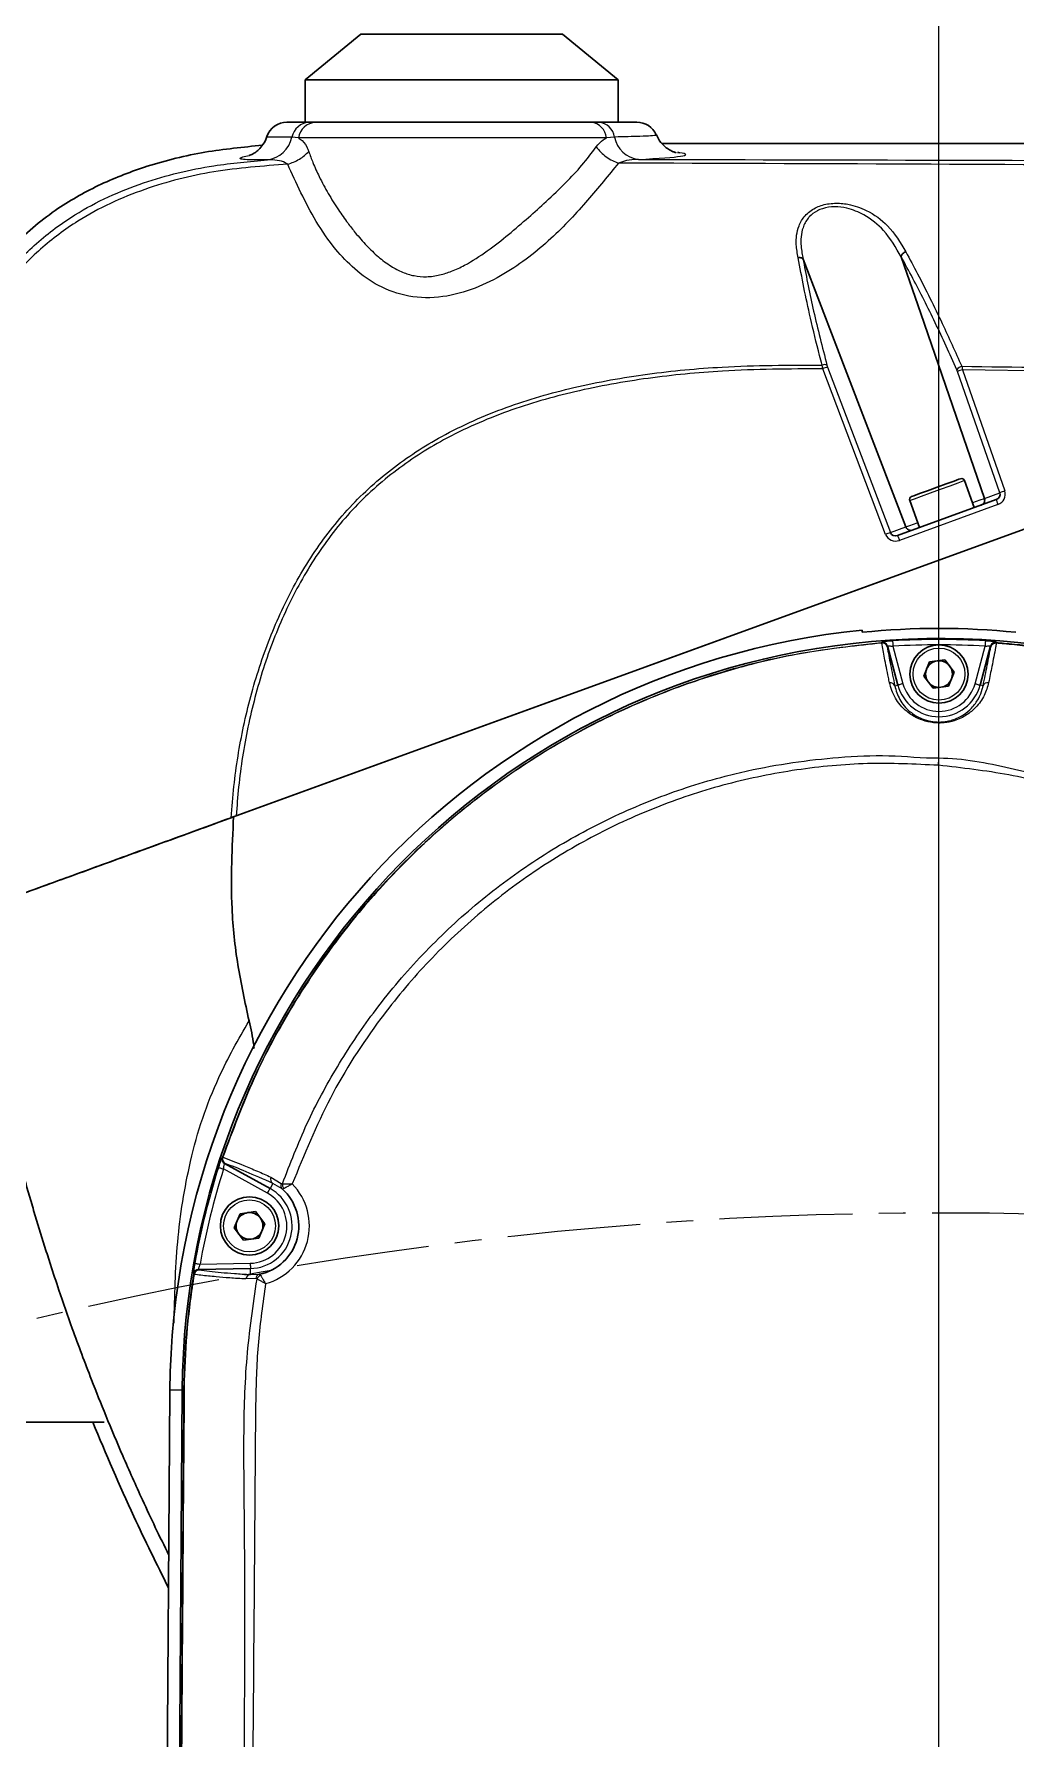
# Model space of a CAD drawing. Header units: millimetres. Extents: x 0 to 8400, y 0 to 5940.
# Drawn here: x 2281.2 to 2375.1, y 4551.6 to 4714.5 of the extents above; entities that cross this region are included whole.
import ezdxf

# ---------------------------------------------------------------- set-up
doc = ezdxf.new("R2010")
doc.units = ezdxf.units.MM
doc.linetypes.add('CENTERX2', pattern=[20.32, 12.7, -2.54, 2.54, -2.54])

msp = doc.modelspace()

# ---------------------------------------------------------------- linework, layer by layer
at = {"color": 7, "linetype": 'Continuous', "lineweight": 15}
msp.add_line((2367.714, 3824.804), (2367.714, 4854.66), dxfattribs=at)
at = {"color": 7, "linetype": 'Continuous', "lineweight": 30}
for p, q in [((2312.453, 4714.452), (2307.13, 4710.092)), ((2312.453, 4714.452), (2331.703, 4714.452)), ((2331.703, 4714.452), (2331.718, 4714.452)), ((2337.042, 4710.092), (2331.718, 4714.452)), ((2307.13, 4710.092), (2307.13, 4706.036)), ((2307.13, 4710.092), (2337.018, 4710.092)), ((2337.018, 4710.092), (2337.042, 4710.092)), ((2337.042, 4706.036), (2337.042, 4710.092)), ((2307.13, 4706.036), (2307.157, 4706.036)), ((2307.547, 4706.036), (2308.115, 4706.036)), ((2308.115, 4706.036), (2334.463, 4706.036)), ((2334.463, 4706.036), (2335.194, 4706.036)), ((2341.212, 4704.008), (2458.879, 4704.008)), ((2415.767, 4681.699), (2300.282, 4639.666)), ((2415.486, 4681.597), (2300.533, 4639.758)), ((2369.622, 4671.918), (2369.763, 4671.969)), ((2371.089, 4669.215), (2370.153, 4671.787)), ((2363.756, 4666.546), (2373.182, 4669.976)), ((2364.912, 4669.88), (2365.849, 4667.307)), ((2360.361, 4657.507), (2360.361, 4657.301)), ((2363.78, 4652.256), (2362.779, 4655.991)), ((2372.649, 4655.991), (2371.648, 4652.256)), ((2366.816, 4654.481), (2366.251, 4653.118)), ((2368.279, 4654.673), (2366.816, 4654.481)), ((2368.279, 4654.673), (2369.177, 4653.502)), ((2368.612, 4652.14), (2369.177, 4653.502)), ((2367.149, 4651.948), (2366.251, 4653.118)), ((2368.612, 4652.14), (2367.149, 4651.948)), ((2299.429, 4606.542), (2303.77, 4604.153)), ((2300.909, 4601.755), (2300.344, 4600.392)), ((2302.372, 4601.947), (2300.909, 4601.755)), ((2302.372, 4601.947), (2303.269, 4600.776)), ((2301.241, 4599.222), (2300.344, 4600.392)), ((2302.704, 4599.414), (2303.269, 4600.776)), ((2302.704, 4599.414), (2301.241, 4599.222)), ((2301.89, 4596.512), (2296.935, 4596.411)), ((2294.201, 4584.886), (2294.166, 4579.958)), ((2294.194, 4420.365), (2295.369, 4584.878)), ((2265.113, 4581.826), (2287.9, 4581.826)), ((2294.166, 4579.958), (2293.042, 4422.629))]:
    msp.add_line(p, q, dxfattribs=at)
at = {"color": 8, "linetype": 'Continuous', "lineweight": 15}
for p, q in [((2306.476, 4704.533), (2305.856, 4704.594)), ((2335.915, 4704.533), (2306.476, 4704.533)), ((2336.711, 4704.614), (2335.915, 4704.533)), ((2356.605, 4682.476), (2356.547, 4682.836)), ((2357.006, 4682.824), (2357.065, 4682.644)), ((2362.604, 4666.656), (2356.605, 4682.476)), ((2357.065, 4682.644), (2363.064, 4666.824)), ((2369.49, 4682.223), (2369.427, 4682.384)), ((2373.533, 4670.634), (2369.49, 4682.223)), ((2369.888, 4682.711), (2369.95, 4682.391)), ((2369.95, 4682.391), (2373.993, 4670.802)), ((2415.486, 4681.597), (2369.95, 4682.391)), ((2372.052, 4670.095), (2373.533, 4670.634)), ((2373.352, 4669.508), (2363.926, 4666.077)), ((2363.064, 4666.824), (2364.545, 4667.363)), ((2362.229, 4656.33), (2362.251, 4656.365)), ((2362.235, 4656.265), (2362.229, 4656.33)), ((2362.779, 4655.991), (2362.757, 4655.956)), ((2362.757, 4655.956), (2362.76, 4655.923)), ((2363.31, 4655.968), (2364.269, 4652.387)), ((2371.159, 4652.387), (2372.118, 4655.968)), ((2372.67, 4655.957), (2372.649, 4655.991)), ((2372.666, 4655.916), (2372.67, 4655.957)), ((2373.177, 4656.365), (2373.198, 4656.331)), ((2373.198, 4656.331), (2373.191, 4656.25)), ((2363.487, 4652.178), (2363.78, 4652.256)), ((2371.926, 4652.182), (2371.648, 4652.256)), ((2299.192, 4607.146), (2299.235, 4607.16)), ((2299.235, 4607.16), (2299.261, 4607.153)), ((2299.471, 4606.556), (2299.429, 4606.542)), ((2299.485, 4606.553), (2299.471, 4606.556)), ((2303.526, 4603.709), (2299.321, 4606.023)), ((2304.04, 4604.642), (2303.77, 4604.153)), ((2303.848, 4605.24), (2304.838, 4604.645)), ((2304.925, 4604.117), (2304.04, 4604.642)), ((2297.08, 4596.921), (2301.879, 4597.019)), ((2301.902, 4595.938), (2301.89, 4596.512)), ((2296.477, 4595.953), (2296.445, 4595.986)), ((2296.501, 4595.948), (2296.477, 4595.953)), ((2296.935, 4596.411), (2296.967, 4596.378)), ((2296.967, 4596.378), (2296.979, 4596.375)), ((2302.404, 4595.552), (2301.458, 4595.515)), ((2301.902, 4595.938), (2302.743, 4595.966)), ((2295.542, 4585.002), (2295.553, 4585.752)), ((2295.575, 4585.75), (2295.565, 4585.003)), ((2295.369, 4584.878), (2294.201, 4584.886)), ((2295.541, 4584.877), (2295.369, 4584.878)), ((2295.532, 4583.57), (2295.541, 4584.877)), ((2295.541, 4584.877), (2295.542, 4585.002)), ((2295.564, 4584.879), (2295.554, 4583.569)), ((2295.565, 4585.003), (2295.564, 4584.879))]:
    msp.add_line(p, q, dxfattribs=at)
at = {"color": 7, "linetype": 'Continuous', "lineweight": 30, "flags": 128}
for points in [[(2354.739, 4692.942), (2357.857, 4684.807), (2364.545, 4667.363)], [(2364.098, 4693.164), (2365.962, 4687.757), (2372.052, 4670.095)], [(2365.094, 4670.27), (2365.096, 4670.27), (2365.313, 4670.349), (2365.851, 4670.545), (2366.63, 4670.829), (2367.53, 4671.156), (2368.415, 4671.478), (2369.15, 4671.746), (2369.622, 4671.918)]]:
    msp.add_lwpolyline(points, dxfattribs=at)
at = {"color": 8, "linetype": 'Continuous', "lineweight": 15, "flags": 128}
for points in [[(2370.153, 4671.787), (2369.995, 4671.73), (2369.505, 4671.551), (2368.748, 4671.276), (2367.828, 4670.941), (2366.867, 4670.591), (2365.997, 4670.275), (2365.334, 4670.033), (2364.967, 4669.9), (2364.912, 4669.88)], [(2370.919, 4669.683), (2370.956, 4669.696), (2371.662, 4669.953), (2372.052, 4670.095)], [(2373.182, 4669.976), (2373.185, 4669.967), (2373.195, 4669.941), (2373.21, 4669.898), (2373.231, 4669.84), (2373.257, 4669.769), (2373.287, 4669.688), (2373.319, 4669.6), (2373.352, 4669.508)], [(2363.756, 4666.546), (2363.759, 4666.537), (2363.769, 4666.51), (2363.785, 4666.467), (2363.806, 4666.409), (2363.832, 4666.338), (2363.861, 4666.257), (2363.893, 4666.169), (2363.926, 4666.077)], [(2364.545, 4667.363), (2364.935, 4667.505), (2365.641, 4667.762), (2365.678, 4667.775)], [(2363.279, 4656.473), (2363.28, 4656.46), (2363.281, 4656.429), (2363.284, 4656.381), (2363.288, 4656.318), (2363.293, 4656.243), (2363.298, 4656.157), (2363.304, 4656.064), (2363.31, 4655.968)], [(2372.149, 4656.473), (2372.148, 4656.46), (2372.146, 4656.429), (2372.143, 4656.381), (2372.14, 4656.318), (2372.135, 4656.243), (2372.13, 4656.157), (2372.124, 4656.064), (2372.118, 4655.968)], [(2364.269, 4652.387), (2364.176, 4652.362), (2364.086, 4652.338), (2364.002, 4652.316), (2363.929, 4652.296), (2363.868, 4652.28), (2363.822, 4652.267), (2363.792, 4652.259), (2363.78, 4652.256)], [(2371.159, 4652.387), (2371.252, 4652.362), (2371.342, 4652.338), (2371.425, 4652.316), (2371.499, 4652.296), (2371.56, 4652.28), (2371.606, 4652.267), (2371.636, 4652.259), (2371.648, 4652.256)], [(2298.838, 4606.176), (2298.85, 4606.172), (2298.88, 4606.163), (2298.925, 4606.149), (2298.986, 4606.129), (2299.058, 4606.107), (2299.14, 4606.081), (2299.229, 4606.053), (2299.321, 4606.023)], [(2303.526, 4603.709), (2303.573, 4603.793), (2303.618, 4603.875), (2303.659, 4603.951), (2303.696, 4604.017), (2303.726, 4604.073), (2303.75, 4604.114), (2303.764, 4604.141), (2303.77, 4604.153)], [(2296.581, 4597.009), (2296.594, 4597.007), (2296.625, 4597.002), (2296.672, 4596.993), (2296.734, 4596.982), (2296.809, 4596.969), (2296.894, 4596.954), (2296.985, 4596.938), (2297.08, 4596.921)], [(2301.879, 4597.019), (2301.881, 4596.922), (2301.883, 4596.829), (2301.885, 4596.743), (2301.887, 4596.667), (2301.888, 4596.604), (2301.889, 4596.556), (2301.89, 4596.525), (2301.89, 4596.512)]]:
    msp.add_lwpolyline(points, dxfattribs=at)
at = {"color": 7, "linetype": 'Continuous', "lineweight": 30}
for centre in [(2367.714, 4653.31), (2301.807, 4600.584)]:
    msp.add_circle(centre, 2.788, dxfattribs=at)
at = {"color": 8, "linetype": 'Continuous', "lineweight": 15}
for centre in [(2367.714, 4653.31), (2301.807, 4600.584)]:
    msp.add_circle(centre, 2.484, dxfattribs=at)
at = {"color": 7, "linetype": 'Continuous', "lineweight": 15}
msp.add_arc((2367.65, 4229.008), 713.179, 314.966774, 189.876122, dxfattribs=at)
at = {"color": 7, "linetype": 'Continuous', "lineweight": 30}
for centre, radius, start, end in [((2305.382, 4704.008), 2.028, 89.99717, 161.26573), ((2338.833, 4704.008), 2.028, 24.0744, 90.00378), ((2369.867, 4671.683), 0.304, 20, 110), ((2365.198, 4669.984), 0.304, 110, 200), ((2367.714, 4584.361), 73.515, 95.74037, 179.59074), ((2367.714, 4584.361), 72.346, 7.85056, 179.59074), ((2367.714, 4584.361), 73.309, 84.24346, 95.75654), ((2367.714, 4653.31), 1.278, 157.47733, 217.47733), ((2367.714, 4653.31), 1.278, 97.47733, 157.47733), ((2367.714, 4653.31), 1.278, 37.47733, 97.47733), ((2367.714, 4653.31), 1.278, 337.47733, 37.47733), ((2367.714, 4653.31), 1.278, 217.47733, 277.47733), ((2367.714, 4653.31), 1.278, 277.47733, 337.47733), ((2301.807, 4600.584), 4.712, 281.46453, 48.56137), ((2301.807, 4600.584), 1.278, 97.47733, 157.47733), ((2301.807, 4600.584), 1.278, 37.47733, 97.47733), ((2301.807, 4600.584), 1.278, 337.47733, 37.47733), ((2301.807, 4600.584), 1.278, 157.47733, 217.47733), ((2301.807, 4600.584), 1.278, 217.47733, 277.47733), ((2301.807, 4600.584), 1.278, 277.47733, 337.47733)]:
    msp.add_arc(centre, radius, start, end, dxfattribs=at)
at = {"color": 8, "linetype": 'Continuous', "lineweight": 15}
for centre, radius, start, end in [((2307.635, 4704.221), 1.817, 92.76861, 168.15027), ((2308.235, 4704.26), 1.78, 93.86843, 171.16997), ((2334.259, 4704.386), 1.662, 5.07066, 82.96026), ((2335.041, 4704.353), 1.69, 8.89251, 84.82131), ((2303.162, 4705.172), 2.755, 277.5626, 347.90394), ((2339.285, 4705.083), 2.617, 190.317, 263.44469), ((2356.76, 4682.214), 0.658, 68.02373, 108.86927), ((2360.92, 4671.336), 11.947, 108.82656, 111.17493), ((2370.134, 4681.875), 0.871, 106.38427, 144.28183), ((2373.902, 4670.816), 12.23, 108.85375, 111.14771), ((2377.945, 4659.228), 12.23, 108.85374, 111.14771), ((2366.919, 4655.516), 11.947, 108.82651, 111.17494), ((2362.267, 4655.824), 0.507, 15.07714, 94.29304), ((2362.291, 4655.776), 0.492, 17.3948, 96.53024), ((2362.289, 4655.859), 0.507, 15.0768, 94.27573), ((2367.714, 4584.361), 72.248, 86.48054, 93.51946), ((2367.714, 4584.361), 71.742, 86.48054, 93.51946), ((2373.139, 4655.859), 0.507, 85.72427, 164.9232), ((2373.13, 4655.766), 0.487, 82.75658, 162.08017), ((2373.16, 4655.825), 0.507, 85.70185, 164.9284), ((2363.043, 4652.02), 0.471, 19.61054, 97.78276), ((2367.714, 4653.31), 4.073, 195, 345), ((2367.714, 4653.31), 3.566, 195, 345), ((2372.37, 4652.019), 0.474, 79.49273, 159.8976), ((2299.674, 4606.987), 0.507, 161.67455, 241.09275), ((2299.717, 4607.001), 0.507, 161.65481, 241.09087), ((2299.736, 4606.988), 0.502, 160.84877, 240.00868), ((2367.714, 4584.361), 72.248, 162.42534, 169.91736), ((2367.714, 4584.361), 71.742, 162.42534, 169.91736), ((2301.807, 4600.584), 5.725, 285.60364, 44.43441), ((2304.298, 4605.055), 0.487, 157.60804, 237.98797), ((2305.252, 4604.442), 0.461, 153.8748, 224.8582), ((2305.541, 4604.512), 0.592, 169.53806, 218.50018), ((2301.807, 4600.584), 3.566, 271.17135, 61.17135), ((2301.807, 4600.584), 4.073, 271.17135, 61.17135), ((2296.946, 4595.904), 0.507, 91.25076, 170.66263), ((2296.978, 4595.871), 0.508, 91.2591, 170.68305), ((2296.998, 4595.873), 0.503, 92.23688, 171.39386), ((2301.938, 4595.455), 0.484, 94.36649, 172.95997), ((2302.864, 4595.522), 0.461, 105.21844, 176.25507), ((2303.082, 4595.314), 0.593, 111.64114, 160.4432), ((2295.585, 4586.078), 0.328, 264.35369, 268.3273), ((2295.56, 4583.909), 0.34, 265.16762, 268.92922), ((2295.567, 4584.739), 0.14, 91.46124, 100.77654), ((2295.567, 4584.809), 0.194, 90.6377, 97.32638)]:
    msp.add_arc(centre, radius, start, end, dxfattribs=at)
at = {"color": 7, "linetype": 'CENTERX2', "lineweight": 0}
msp.add_arc((2367.714, 4228.587), 373.23, 13.29144, 248.81856, dxfattribs=at)
at = {"color": 8, "linetype": 'Continuous', "lineweight": 15}
for centre, major_axis, ratio, start_param, end_param in [((2322.086, 4702.943), (21.414, 0), 0.0349223, 5.6219476, 6.5178461), ((2373.001, 4670.459), (1.008, 0.294), 0.9656329, 4.7794458, 6.3327888), ((2363.584, 4667.032), (0.961, 0.422), 0.9656329, 3.0919892, 4.6453322)]:
    msp.add_ellipse(centre, major_axis=major_axis, ratio=ratio, start_param=start_param, end_param=end_param, dxfattribs=at)
at = {"color": 7, "linetype": 'Continuous', "lineweight": 30}
for centre, major_axis, ratio, start_param, end_param in [((2322.086, 4702.943), (21.414, 0), 0.0349223, 0.2346608, 0.2710681), ((2373.004, 4670.451), (0.534, 0.169), 0.9049244, 4.7591952, 6.3125383), ((2363.587, 4667.024), (0.518, 0.214), 0.9049244, 3.1122397, 4.6655827)]:
    msp.add_ellipse(centre, major_axis=major_axis, ratio=ratio, start_param=start_param, end_param=end_param, dxfattribs=at)
for points, knots in [([(2305.425, 4706.036), (2305.413, 4706.036), (2305.346, 4706.036), (2305.677, 4706.036), (2306.377, 4706.036), (2307.157, 4706.036), (2307.547, 4706.036)], [0, 0, 0, 0, 0.0775991, 0.4040628, 0.7020348, 1, 1, 1, 1]), ([(2335.194, 4706.036), (2335.986, 4706.036), (2337.319, 4706.036), (2338.353, 4706.036), (2338.821, 4706.036), (2338.784, 4706.036), (2338.772, 4706.036)], [0, 0, 0, 0, 0.3713168, 0.6240618, 0.8768098, 1, 1, 1, 1]), ([(2303.45, 4704.66), (2303.443, 4704.627), (2303.39, 4704.343), (2303.111, 4703.902), (2302.704, 4703.411), (2302.302, 4703.103), (2301.999, 4702.934), (2301.821, 4702.859), (2301.757, 4702.84), (2301.778, 4702.846), (2301.78, 4702.846)], [0, 0, 0, 0, 0.0232284, 0.1971451, 0.351995, 0.492413, 0.6281791, 0.7829744, 0.9813292, 1, 1, 1, 1]), ([(2342.564, 4703.133), (2342.567, 4703.132), (2342.572, 4703.131), (2342.42, 4703.171), (2342.096, 4703.296), (2341.612, 4703.587), (2341.075, 4704.083), (2340.825, 4704.563), (2340.694, 4704.814)], [0, 0, 0, 0, 0.1457106, 0.3239019, 0.480987, 0.634553, 0.8083173, 1, 1, 1, 1]), ([(2273.456, 4629.902), (2272.771, 4633.996), (2271.453, 4641.875), (2270.031, 4653.616), (2269.491, 4663.02), (2269.69, 4670.325), (2270.272, 4675.496), (2271.392, 4680.628), (2273.194, 4685.614), (2275.78, 4690.326), (2279.228, 4694.476), (2283.236, 4697.781), (2287.575, 4700.205), (2292.299, 4702.022), (2297.48, 4703.287), (2301.199, 4703.651), (2303.033, 4703.831)], [0, 0, 0, 0, 0.1336508, 0.257268, 0.3807852, 0.4365845, 0.4924474, 0.5481157, 0.605405, 0.6626156, 0.7203517, 0.7780878, 0.8288997, 0.8797612, 0.9407146, 1, 1, 1, 1]), ([(2354.25, 4693.086), (2354.257, 4693.087), (2354.285, 4693.092), (2354.369, 4693.099), (2354.498, 4693.092), (2354.639, 4693.049), (2354.695, 4692.998), (2354.724, 4692.972)], [0, 0, 0, 0, 0.0366867, 0.1434663, 0.4290003, 0.7144957, 1, 1, 1, 1]), ([(2354.739, 4692.942), (2354.737, 4692.946), (2354.733, 4692.955), (2354.728, 4692.966), (2354.725, 4692.971), (2354.724, 4692.972)], [0, 0, 0, 0, 0.3796464, 0.7638266, 1, 1, 1, 1]), ([(2364.54, 4693.647), (2364.533, 4693.645), (2364.507, 4693.635), (2364.43, 4693.602), (2364.312, 4693.532), (2364.191, 4693.425), (2364.108, 4693.307), (2364.095, 4693.235), (2364.089, 4693.199)], [0, 0, 0, 0, 0.0305348, 0.1096814, 0.3323289, 0.5548701, 0.7774573, 1, 1, 1, 1]), ([(2364.089, 4693.199), (2364.089, 4693.198), (2364.089, 4693.194), (2364.092, 4693.182), (2364.095, 4693.172), (2364.097, 4693.165), (2364.098, 4693.164)], [0, 0, 0, 0, 0.1881793, 0.4366464, 0.9093488, 1, 1, 1, 1]), ([(2372.052, 4670.095), (2372.065, 4670.04), (2372.092, 4669.928), (2372.061, 4669.757), (2371.98, 4669.607), (2371.874, 4669.512), (2371.794, 4669.471), (2371.762, 4669.46), (2371.757, 4669.458)], [0, 0, 0, 0, 0.2169197, 0.4337626, 0.6507524, 0.8678308, 0.9797094, 1, 1, 1, 1]), ([(2364.545, 4667.363), (2364.57, 4667.312), (2364.621, 4667.209), (2364.755, 4667.098), (2364.914, 4667.035), (2365.056, 4667.031), (2365.143, 4667.051), (2365.175, 4667.062), (2365.18, 4667.064)], [0, 0, 0, 0, 0.21689355, 0.4337429, 0.65070303, 0.86781128, 0.97968754, 1, 1, 1, 1]), ([(2300.283, 4639.667), (2297.952, 4638.818), (2293.272, 4637.115), (2286.546, 4634.667), (2281.267, 4632.745), (2277.361, 4631.324), (2275.657, 4630.704), (2274.805, 4630.394)], [0, 0, 0, 0, 0.2418207, 0.4853574, 0.7394692, 0.8697711, 1, 1, 1, 1]), ([(2300.061, 4639.586), (2297.354, 4638.601), (2293.259, 4637.11), (2288.094, 4635.23), (2283.826, 4633.677), (2279.281, 4632.022), (2276.506, 4631.013), (2275.107, 4630.503)], [0, 0, 0, 0, 0.2868257, 0.4339805, 0.5817057, 0.7890784, 1, 1, 1, 1]), ([(2300.282, 4639.666), (2300.139, 4636.749), (2299.909, 4632.022), (2300.601, 4625.495), (2301.377, 4621.951), (2301.766, 4620.176)], [0, 0, 0, 0, 0.4456866, 0.7222737, 1, 1, 1, 1]), ([(2300.533, 4639.758), (2300.406, 4639.711), (2300.242, 4639.652), (2300.094, 4639.598), (2300.061, 4639.586)], [0, 0, 0, 0, 0.7775324, 1, 1, 1, 1]), ([(2274.805, 4630.393), (2274.887, 4629.834), (2275.051, 4628.717), (2275.32, 4627.044), (2275.548, 4625.691), (2275.758, 4624.507), (2275.985, 4623.276), (2276.455, 4620.83), (2277.104, 4617.732), (2277.889, 4614.314), (2278.604, 4611.387), (2279.236, 4608.943), (2279.796, 4606.87), (2280.263, 4605.196), (2280.741, 4603.527), (2281.232, 4601.862), (2281.736, 4600.202), (2282.251, 4598.546), (2282.862, 4596.631), (2283.719, 4594.038), (2285.002, 4590.362), (2286.502, 4586.362), (2288.122, 4582.312), (2289.739, 4578.477), (2291.329, 4574.924), (2292.799, 4571.765), (2293.656, 4570.021), (2294.088, 4569.142)], [0, 0, 0, 0, 0.0262838, 0.0525466, 0.0788009, 0.0901398, 0.1085031, 0.137026, 0.2060512, 0.2557538, 0.3001995, 0.346227, 0.3731906, 0.4001402, 0.4270772, 0.4539993, 0.4809051, 0.507796, 0.5346708, 0.5744603, 0.6348453, 0.7158524, 0.7732543, 0.8378254, 0.9095651, 0.9544006, 1, 1, 1, 1]), ([(2301.766, 4620.176), (2301.942, 4619.414), (2302.144, 4618.542), (2302.232, 4617.653), (2302.243, 4617.541)], [0, 0, 0, 0, 0.8738123, 1, 1, 1, 1]), ([(2295.553, 4585.752), (2295.616, 4587.456), (2295.743, 4590.873), (2296.232, 4594.257), (2296.477, 4595.953)], [0, 0, 0, 0, 0.4987382, 1, 1, 1, 1]), ([(2296.501, 4595.948), (2296.257, 4594.261), (2295.768, 4590.878), (2295.64, 4587.462), (2295.575, 4585.75)], [0, 0, 0, 0, 0.4987401, 1, 1, 1, 1]), ([(2295.108, 4524.077), (2295.175, 4533.524), (2295.317, 4553.355), (2295.458, 4573.186), (2295.532, 4583.57)], [0, 0, 0, 0, 0.4763462, 1, 1, 1, 1]), ([(2295.554, 4583.569), (2295.553, 4583.438), (2295.475, 4573.054), (2295.334, 4553.223), (2295.191, 4533.524), (2295.123, 4524.078)], [0, 0, 0, 0, 0.0066125, 0.52365045, 1, 1, 1, 1]), ([(2294.066, 4566.011), (2292.938, 4568.275), (2290.351, 4573.467), (2288.095, 4578.812), (2286.823, 4581.826)], [0, 0, 0, 0, 0.4360437, 1, 1, 1, 1])]:
    msp.add_open_spline(points, degree=3, knots=knots, dxfattribs=at)
at = {"color": 8, "linetype": 'Continuous', "lineweight": 15}
for points, knots in [([(2305.856, 4704.594), (2305.421, 4704.593), (2304.55, 4704.591), (2303.771, 4704.599), (2303.407, 4704.617), (2303.49, 4704.643), (2303.506, 4704.648)], [0, 0, 0, 0, 0.2982842, 0.5965549, 0.9226978, 1, 1, 1, 1]), ([(2306.476, 4704.533), (2306.537, 4704.497), (2306.834, 4704.32), (2307.203, 4703.902), (2307.405, 4703.39), (2307.465, 4703.24)], [0, 0, 0, 0, 0.152844, 0.7508403, 1, 1, 1, 1]), ([(2334.938, 4703.666), (2335.156, 4703.927), (2335.455, 4704.287), (2335.816, 4704.48), (2335.915, 4704.533)], [0, 0, 0, 0, 0.72641923, 1, 1, 1, 1]), ([(2340.63, 4704.803), (2340.648, 4704.794), (2340.7, 4704.769), (2340.203, 4704.727), (2339.071, 4704.671), (2337.588, 4704.635), (2336.711, 4704.614)], [0, 0, 0, 0, 0.1245101, 0.3730523, 0.6288742, 1, 1, 1, 1]), ([(2271.393, 4673.207), (2271.654, 4674.919), (2272.176, 4678.341), (2273.643, 4683.116), (2275.656, 4687.44), (2278.193, 4691.247), (2281.366, 4694.557), (2284.801, 4697.105), (2288.287, 4698.962), (2292.681, 4700.694), (2297.799, 4701.927), (2301.808, 4702.287), (2303.525, 4702.441)], [0, 0, 0, 0, 0.1081412, 0.2161633, 0.3108861, 0.4055184, 0.500925, 0.5963603, 0.6720278, 0.7477349, 0.8919318, 1, 1, 1, 1]), ([(2303.525, 4702.441), (2303.015, 4702.439), (2301.995, 4702.437), (2301.132, 4702.464), (2300.826, 4702.555), (2301.011, 4702.692), (2301.545, 4702.815), (2301.772, 4702.868)], [0, 0, 0, 0, 0.2104111, 0.4208277, 0.632598, 0.8443713, 1, 1, 1, 1]), ([(2305.457, 4702.021), (2305.379, 4702.07), (2305.077, 4702.26), (2304.412, 4702.428), (2303.837, 4702.436), (2303.525, 4702.441)], [0, 0, 0, 0, 0.1376133, 0.5319662, 1, 1, 1, 1]), ([(2305.457, 4702.021), (2305.649, 4702.084), (2306.035, 4702.212), (2306.578, 4702.5), (2307.073, 4702.842), (2307.335, 4703.108), (2307.465, 4703.24)], [0, 0, 0, 0, 0.2474564, 0.5000033, 0.7525536, 1, 1, 1, 1]), ([(2307.465, 4703.24), (2307.594, 4702.882), (2307.889, 4702.067), (2308.503, 4700.728), (2309.312, 4699.223), (2310.234, 4697.75), (2311.111, 4696.503), (2311.998, 4695.357), (2312.953, 4694.261), (2314.082, 4693.173), (2315.228, 4692.303), (2316.381, 4691.69), (2317.531, 4691.329), (2318.533, 4691.249), (2319.357, 4691.315), (2320.165, 4691.462), (2321.184, 4691.79), (2322.747, 4692.524), (2324.576, 4693.727), (2326.591, 4695.303), (2328.447, 4696.907), (2330.274, 4698.561), (2332, 4700.213), (2333.636, 4701.916), (2334.502, 4703.08), (2334.938, 4703.666)], [0, 0, 0, 0, 0.0338063, 0.0770436, 0.1299604, 0.1821808, 0.2244158, 0.2564277, 0.3003175, 0.3408582, 0.3794509, 0.4106268, 0.4384332, 0.4669769, 0.4815413, 0.4964891, 0.5243953, 0.5559476, 0.6173961, 0.6796569, 0.7423415, 0.8009114, 0.8699597, 0.9345314, 1, 1, 1, 1]), ([(2334.938, 4703.666), (2335.079, 4703.496), (2335.364, 4703.153), (2335.899, 4702.713), (2336.48, 4702.352), (2336.881, 4702.203), (2337.079, 4702.13)], [0, 0, 0, 0, 0.2468122, 0.4999945, 0.7531794, 1, 1, 1, 1]), ([(2338.986, 4702.484), (2338.944, 4702.483), (2338.559, 4702.474), (2337.905, 4702.414), (2337.329, 4702.216), (2337.079, 4702.13)], [0, 0, 0, 0, 0.0645593, 0.5949479, 1, 1, 1, 1]), ([(2338.986, 4702.484), (2357.127, 4702.438), (2394.345, 4702.344), (2431.571, 4702.253), (2450.652, 4702.207)], [0, 0, 0, 0, 0.487428, 1, 1, 1, 1]), ([(2305.457, 4702.021), (2303.091, 4701.845), (2298.462, 4701.5), (2292.785, 4700.069), (2288.486, 4698.334), (2285.097, 4696.499), (2281.761, 4694.007), (2278.676, 4690.785), (2276.193, 4687.084), (2274.14, 4682.738), (2272.609, 4677.785), (2272.075, 4674.138), (2271.807, 4672.314)], [0, 0, 0, 0, 0.14294, 0.2796606, 0.3509129, 0.4221286, 0.5114336, 0.6007111, 0.6895617, 0.7784942, 0.8891724, 1, 1, 1, 1]), ([(2337.079, 4702.13), (2336.125, 4700.963), (2334.216, 4698.627), (2331.33, 4695.475), (2328.55, 4693.115), (2326.147, 4691.475), (2323.397, 4690.091), (2320.273, 4689.209), (2316.993, 4689.242), (2314.095, 4690.298), (2311.821, 4691.951), (2309.822, 4694.041), (2308.123, 4696.527), (2306.694, 4699.313), (2305.87, 4701.118), (2305.457, 4702.021)], [0, 0, 0, 0, 0.1210711, 0.242296, 0.3034778, 0.3659719, 0.4304332, 0.4969199, 0.5654924, 0.6327523, 0.6966451, 0.7589196, 0.8396473, 0.9197701, 1, 1, 1, 1]), ([(2450.812, 4701.463), (2431.654, 4701.615), (2393.742, 4701.916), (2355.832, 4702.059), (2337.079, 4702.13)], [0, 0, 0, 0, 0.5053523, 1, 1, 1, 1]), ([(2354.25, 4693.086), (2354.174, 4693.502), (2353.986, 4694.536), (2354.156, 4695.929), (2354.852, 4697.134), (2355.663, 4697.765), (2356.641, 4698.168), (2357.721, 4698.347), (2359.242, 4698.214), (2361.075, 4697.561), (2363.093, 4696.082), (2364.02, 4694.521), (2364.54, 4693.647)], [0, 0, 0, 0, 0.0856453, 0.2132239, 0.288705, 0.3645612, 0.3972316, 0.4686351, 0.5395647, 0.6452751, 0.8013728, 1, 1, 1, 1]), ([(2364.098, 4693.164), (2363.597, 4694.043), (2362.711, 4695.6), (2360.827, 4697.119), (2359.134, 4697.82), (2357.74, 4698.002), (2356.752, 4697.861), (2355.92, 4697.517), (2355.483, 4697.178), (2355.011, 4696.632), (2354.547, 4695.733), (2354.447, 4694.372), (2354.654, 4693.358), (2354.739, 4692.942)], [0, 0, 0, 0, 0.2043946, 0.3620646, 0.4672341, 0.5365931, 0.6053468, 0.6366431, 0.6995677, 0.7098411, 0.7837553, 0.9113562, 1, 1, 1, 1]), ([(2356.547, 4682.836), (2356.466, 4683.14), (2356.061, 4684.66), (2355.18, 4688.197), (2354.609, 4691.197), (2354.25, 4693.086)], [0, 0, 0, 0, 0.084647, 0.4235436, 1, 1, 1, 1]), ([(2354.724, 4692.972), (2354.738, 4692.892), (2355.018, 4691.285), (2355.674, 4687.992), (2356.559, 4684.557), (2357.006, 4682.824)], [0, 0, 0, 0, 0.025538, 0.5084786, 1, 1, 1, 1]), ([(2369.427, 4682.384), (2368.741, 4683.893), (2367.362, 4686.931), (2365.563, 4690.497), (2364.465, 4692.51), (2364.089, 4693.199)], [0, 0, 0, 0, 0.3939361, 0.7925653, 1, 1, 1, 1]), ([(2364.54, 4693.647), (2364.915, 4692.952), (2366.086, 4690.784), (2367.887, 4687.162), (2369.27, 4684.086), (2369.888, 4682.711)], [0, 0, 0, 0, 0.2068646, 0.6453705, 1, 1, 1, 1]), ([(2300.061, 4639.586), (2300.137, 4640.585), (2300.361, 4643.521), (2301.155, 4648.36), (2302.658, 4654.006), (2304.776, 4659.423), (2307.545, 4664.497), (2311.027, 4669.089), (2315.279, 4672.988), (2320.394, 4676.319), (2326.293, 4678.913), (2332.922, 4680.837), (2339.849, 4682.059), (2347.782, 4682.806), (2353.358, 4682.825), (2356.547, 4682.836)], [0, 0, 0, 0, 0.0371675, 0.1092973, 0.1815976, 0.2536387, 0.3246062, 0.3954851, 0.4665063, 0.5375795, 0.6210565, 0.7046594, 0.7931678, 0.8817351, 1, 1, 1, 1]), ([(2356.605, 4682.476), (2353.405, 4682.455), (2347.829, 4682.419), (2339.909, 4681.655), (2333.022, 4680.434), (2326.435, 4678.536), (2320.577, 4675.989), (2315.499, 4672.707), (2311.283, 4668.855), (2307.84, 4664.303), (2305.111, 4659.265), (2303.034, 4653.884), (2301.569, 4648.274), (2300.815, 4643.533), (2300.602, 4640.684), (2300.533, 4639.758)], [0, 0, 0, 0, 0.1197593, 0.2086978, 0.2975801, 0.3812769, 0.4648442, 0.5358059, 0.6067118, 0.6775456, 0.7484721, 0.8206069, 0.8930048, 0.9652345, 1, 1, 1, 1]), ([(2369.888, 4682.711), (2374.991, 4682.643), (2390.38, 4682.439), (2405.767, 4682.058), (2416.051, 4681.803)], [0, 0, 0, 0, 0.33155356, 1, 1, 1, 1]), ([(2299.235, 4607.16), (2300.173, 4609.695), (2302.053, 4614.772), (2305.927, 4621.924), (2310.509, 4628.63), (2315.846, 4634.758), (2321.824, 4640.259), (2328.563, 4645.195), (2336.036, 4649.412), (2344.304, 4652.822), (2353.069, 4655.286), (2359.176, 4655.982), (2362.229, 4656.33)], [0, 0, 0, 0, 0.09570324, 0.19171102, 0.28741346, 0.38310382, 0.47909868, 0.57478765, 0.67860197, 0.78241621, 0.89120798, 1, 1, 1, 1]), ([(2362.235, 4656.265), (2359.929, 4656.026), (2355.313, 4655.548), (2348.519, 4653.991), (2341.705, 4651.776), (2334.972, 4648.783), (2328.073, 4644.819), (2321.354, 4639.859), (2315.443, 4634.287), (2310.306, 4628.274), (2305.953, 4621.909), (2302.08, 4614.76), (2300.2, 4609.686), (2299.261, 4607.153)], [0, 0, 0, 0, 0.082132, 0.1644571, 0.2465892, 0.335907, 0.4252247, 0.528271, 0.6313188, 0.7125925, 0.808293, 0.9042989, 1, 1, 1, 1]), ([(2362.98, 4652.486), (2362.946, 4652.651), (2362.776, 4653.474), (2362.502, 4654.823), (2362.32, 4655.805), (2362.235, 4656.265)], [0, 0, 0, 0, 0.1174484, 0.5873824, 1, 1, 1, 1]), ([(2363.279, 4656.473), (2363.206, 4656.468), (2363.019, 4656.456), (2362.735, 4656.433), (2362.474, 4656.406), (2362.293, 4656.381), (2362.265, 4656.37), (2362.251, 4656.365)], [0, 0, 0, 0, 0.1389352, 0.3575987, 0.5726921, 0.786504, 1, 1, 1, 1]), ([(2362.76, 4655.923), (2362.862, 4655.367), (2363.066, 4654.251), (2363.347, 4652.871), (2363.487, 4652.178)], [0, 0, 0, 0, 0.4982128, 1, 1, 1, 1]), ([(2362.779, 4655.991), (2362.786, 4655.994), (2362.799, 4656.001), (2362.893, 4656.003), (2363.028, 4655.996), (2363.175, 4655.983), (2363.272, 4655.972), (2363.31, 4655.968)], [0, 0, 0, 0, 0.2095244, 0.4202711, 0.6351072, 0.857212, 1, 1, 1, 1]), ([(2371.926, 4652.182), (2372.064, 4652.855), (2372.34, 4654.203), (2372.557, 4655.345), (2372.666, 4655.916)], [0, 0, 0, 0, 0.4992294, 1, 1, 1, 1]), ([(2372.118, 4655.968), (2372.179, 4655.975), (2372.3, 4655.989), (2372.463, 4656), (2372.583, 4656.003), (2372.64, 4655.999), (2372.647, 4655.993), (2372.649, 4655.991)], [0, 0, 0, 0, 0.2302956, 0.4566885, 0.6757192, 0.8880867, 1, 1, 1, 1]), ([(2373.177, 4656.365), (2373.172, 4656.368), (2373.158, 4656.375), (2373.046, 4656.394), (2372.814, 4656.421), (2372.502, 4656.45), (2372.267, 4656.465), (2372.149, 4656.473)], [0, 0, 0, 0, 0.113969, 0.3301574, 0.5509188, 0.7753583, 1, 1, 1, 1]), ([(2373.191, 4656.25), (2373.167, 4656.115), (2373.045, 4655.439), (2372.801, 4654.187), (2372.561, 4653.002), (2372.457, 4652.485)], [0, 0, 0, 0, 0.1233974, 0.6172739, 1, 1, 1, 1]), ([(2436.049, 4607.1), (2435.437, 4608.811), (2434.211, 4612.231), (2431.52, 4617.967), (2427.875, 4624.209), (2423.022, 4630.708), (2417.485, 4636.635), (2411.303, 4641.888), (2404.579, 4646.425), (2397.392, 4650.191), (2389.819, 4653.109), (2381.97, 4655.166), (2376.368, 4655.993), (2373.436, 4656.23), (2373.191, 4656.25)], [0, 0, 0, 0, 0.0644704, 0.1289415, 0.2246315, 0.3206241, 0.4163145, 0.5120187, 0.608027, 0.7037317, 0.7994824, 0.8955381, 0.9912878, 1, 1, 1, 1]), ([(2373.198, 4656.331), (2373.442, 4656.311), (2376.379, 4656.078), (2381.989, 4655.26), (2389.853, 4653.214), (2397.444, 4650.305), (2404.65, 4646.544), (2411.394, 4642.008), (2417.595, 4636.75), (2423.15, 4630.815), (2428.016, 4624.302), (2431.669, 4618.046), (2434.364, 4612.298), (2435.589, 4608.871), (2436.202, 4607.157)], [0, 0, 0, 0, 0.0086864, 0.1043944, 0.2004074, 0.2961156, 0.3918342, 0.4878582, 0.5835765, 0.6793088, 0.7753467, 0.8710787, 0.9355394, 1, 1, 1, 1]), ([(2367.714, 4648.63), (2367.714, 4648.63), (2367.355, 4648.63), (2366.625, 4648.718), (2365.539, 4649.1), (2364.366, 4649.87), (2363.4, 4651.066), (2363.124, 4651.998), (2362.98, 4652.486)], [0, 0, 0, 0, 0.0000065, 0.1151699, 0.2298195, 0.3968718, 0.683459, 1, 1, 1, 1]), ([(2363.487, 4652.178), (2363.612, 4651.742), (2363.847, 4650.916), (2364.694, 4649.846), (2365.738, 4649.15), (2366.657, 4648.825), (2367.305, 4648.731), (2367.628, 4648.726), (2367.695, 4648.725)], [0, 0, 0, 0, 0.3246487, 0.6145623, 0.7795702, 0.8901437, 0.9771293, 1, 1, 1, 1]), ([(2367.695, 4648.725), (2367.973, 4648.74), (2368.433, 4648.766), (2369.274, 4648.988), (2370.113, 4649.406), (2370.93, 4650.114), (2371.525, 4650.947), (2371.811, 4651.668), (2371.902, 4652.078), (2371.926, 4652.182)], [0, 0, 0, 0, 0.0929427, 0.1532757, 0.3193019, 0.4874036, 0.7061959, 0.9255177, 1, 1, 1, 1]), ([(2372.457, 4652.485), (2372.345, 4652.08), (2372.123, 4651.272), (2371.385, 4650.219), (2370.406, 4649.382), (2369.364, 4648.863), (2368.386, 4648.655), (2367.879, 4648.63), (2367.714, 4648.63), (2367.714, 4648.63)], [0, 0, 0, 0, 0.2519303, 0.5029785, 0.6707326, 0.8397276, 0.9481528, 0.9999937, 1, 1, 1, 1]), ([(2367.695, 4648.725), (2367.698, 4648.719), (2367.705, 4648.708), (2367.711, 4648.656), (2367.714, 4648.63)], [0, 0, 0, 0, 0.4999962, 1, 1, 1, 1]), ([(2367.714, 4645.294), (2367.714, 4645.835), (2367.714, 4647.039), (2367.714, 4648.066), (2367.714, 4648.63)], [0, 0, 0, 0, 0.4495696, 1, 1, 1, 1]), ([(2304.959, 4604.62), (2305.7, 4606.541), (2307.183, 4610.388), (2310.127, 4615.837), (2313.689, 4621.18), (2317.978, 4626.284), (2322.973, 4631.046), (2328.466, 4635.22), (2334.398, 4638.733), (2340.679, 4641.567), (2345.753, 4643.2), (2351.545, 4644.593), (2356.778, 4645.328), (2362.919, 4645.63), (2366.113, 4645.294), (2367.714, 4645.294), (2367.714, 4645.294)], [0, 0, 0, 0, 0.0767407, 0.1536773, 0.2304179, 0.3159617, 0.4017776, 0.4873184, 0.5727297, 0.6584116, 0.7438159, 0.7711159, 0.8805814, 0.9402903, 0.9999992, 1, 1, 1, 1]), ([(2367.658, 4644.595), (2367.663, 4644.659), (2367.674, 4644.788), (2367.688, 4644.973), (2367.702, 4645.147), (2367.71, 4645.245), (2367.714, 4645.294)], [0, 0, 0, 0, 0.2499859, 0.4999918, 0.7500218, 1, 1, 1, 1]), ([(2367.714, 4645.294), (2367.714, 4645.294), (2370.004, 4645.294), (2374.545, 4644.364), (2381.222, 4642.754), (2387.659, 4640.272), (2393.769, 4637.106), (2399.485, 4633.273), (2404.737, 4628.839), (2409.444, 4623.839), (2413.566, 4618.359), (2417.063, 4612.457), (2419.86, 4606.193), (2421.951, 4599.657), (2423.378, 4592.465), (2423.989, 4584.69), (2423.888, 4576.414), (2423.245, 4568.135), (2422.294, 4559.862), (2421.252, 4551.598), (2420.298, 4542.748), (2419.664, 4533.294), (2419.086, 4523.255), (2418.379, 4513.229), (2417.252, 4503.256), (2415.66, 4493.945), (2413.179, 4485.424), (2409.851, 4477.833), (2406.797, 4472.505), (2403.599, 4467.647), (2401.219, 4464.367), (2399.107, 4461.656), (2398.501, 4460.877)], [0, 0, 0, 0, 0.0000003, 0.0313323, 0.0627646, 0.0940969, 0.1253804, 0.1567641, 0.1880487, 0.2192283, 0.2505053, 0.2816846, 0.3128796, 0.3441738, 0.3753676, 0.41299, 0.4506482, 0.4885092, 0.5265377, 0.564584, 0.6024655, 0.6482937, 0.6941965, 0.7400525, 0.7857896, 0.8314786, 0.8691145, 0.9069098, 0.944603, 0.9529788, 0.9864979, 1, 1, 1, 1]), ([(2367.658, 4644.595), (2365.399, 4644.699), (2360.874, 4644.909), (2354.1, 4644.26), (2347.438, 4642.922), (2340.974, 4640.81), (2334.786, 4637.996), (2328.943, 4634.515), (2323.537, 4630.388), (2318.615, 4625.687), (2313.789, 4619.902), (2309.288, 4612.929), (2307.026, 4607.372), (2305.895, 4604.593)], [0, 0, 0, 0, 0.0857314, 0.1717363, 0.2574691, 0.3432042, 0.4292163, 0.5149595, 0.6007672, 0.6868488, 0.7726593, 0.8863303, 1, 1, 1, 1]), ([(2397.931, 4461.313), (2399.14, 4462.922), (2401.558, 4466.14), (2405.342, 4471.733), (2409.044, 4478.229), (2412.351, 4485.723), (2414.887, 4494.12), (2416.55, 4503.312), (2417.702, 4513.171), (2418.413, 4523.087), (2418.981, 4533.018), (2419.609, 4542.417), (2420.57, 4551.263), (2421.627, 4559.576), (2422.598, 4567.899), (2423.26, 4576.227), (2423.376, 4584.554), (2422.777, 4592.341), (2421.366, 4599.508), (2419.305, 4605.982), (2416.542, 4612.189), (2413.084, 4618.037), (2409.002, 4623.466), (2404.339, 4628.416), (2399.133, 4632.803), (2393.465, 4636.584), (2387.409, 4639.714), (2381.029, 4642.106), (2374.426, 4643.829), (2369.912, 4644.34), (2367.658, 4644.595)], [0, 0, 0, 0, 0.0277165, 0.0554256, 0.092935, 0.1305309, 0.1679812, 0.2134494, 0.2589717, 0.3046275, 0.3503364, 0.3959615, 0.4343249, 0.4728554, 0.5113684, 0.5497113, 0.5878478, 0.6259477, 0.6570378, 0.6882275, 0.7193178, 0.750403, 0.7815866, 0.8126716, 0.8438519, 0.8751319, 0.9063106, 0.9375066, 0.9688034, 1, 1, 1, 1]), ([(2294.59, 4591.289), (2294.651, 4593.879), (2294.776, 4599.097), (2295.812, 4605.651), (2297.246, 4610.885), (2298.687, 4614.452), (2300.224, 4617.523), (2301.252, 4619.292), (2301.766, 4620.176)], [0, 0, 0, 0, 0.2535539, 0.5107361, 0.6533525, 0.7938907, 0.8971001, 1, 1, 1, 1]), ([(2299.192, 4607.146), (2299.188, 4607.142), (2299.178, 4607.131), (2299.132, 4607.026), (2299.05, 4606.808), (2298.946, 4606.513), (2298.874, 4606.288), (2298.838, 4606.176)], [0, 0, 0, 0, 0.1144073, 0.33066432, 0.55131509, 0.77555959, 1, 1, 1, 1]), ([(2299.261, 4607.153), (2299.893, 4606.908), (2300.865, 4606.533), (2302.466, 4605.856), (2303.409, 4605.436), (2303.848, 4605.24)], [0, 0, 0, 0, 0.497702, 0.7664826, 1, 1, 1, 1]), ([(2299.321, 4606.023), (2299.329, 4606.084), (2299.345, 4606.205), (2299.374, 4606.364), (2299.401, 4606.481), (2299.419, 4606.536), (2299.426, 4606.541), (2299.429, 4606.542)], [0, 0, 0, 0, 0.2298614, 0.4559397, 0.6749307, 0.8875528, 1, 1, 1, 1]), ([(2304.04, 4604.642), (2303.138, 4605.041), (2301.34, 4605.836), (2300.102, 4606.314), (2299.485, 4606.553)], [0, 0, 0, 0, 0.5017858, 1, 1, 1, 1]), ([(2304.838, 4604.645), (2304.847, 4604.639), (2304.882, 4604.615), (2304.926, 4604.618), (2304.959, 4604.62)], [0, 0, 0, 0, 0.2681199, 1, 1, 1, 1]), ([(2304.959, 4604.62), (2305.028, 4604.618), (2305.164, 4604.616), (2305.478, 4604.608), (2305.73, 4604.599), (2305.874, 4604.594), (2305.893, 4604.593), (2305.895, 4604.593)], [0, 0, 0, 0, 0.3138531, 0.6146554, 0.9497386, 0.9940631, 1, 1, 1, 1]), ([(2305.895, 4604.593), (2305.893, 4604.592), (2305.876, 4604.583), (2305.748, 4604.518), (2305.526, 4604.4), (2305.253, 4604.247), (2305.137, 4604.179), (2305.078, 4604.144)], [0, 0, 0, 0, 0.0059476, 0.0503725, 0.3857247, 0.6862491, 1, 1, 1, 1]), ([(2305.078, 4604.144), (2305.032, 4604.123), (2304.97, 4604.094), (2304.934, 4604.112), (2304.925, 4604.117)], [0, 0, 0, 0, 0.7384303, 1, 1, 1, 1]), ([(2296.581, 4597.009), (2296.569, 4596.938), (2296.537, 4596.754), (2296.493, 4596.473), (2296.458, 4596.212), (2296.439, 4596.031), (2296.443, 4596.001), (2296.445, 4595.986)], [0, 0, 0, 0, 0.1383223, 0.3570278, 0.5722673, 0.786289, 1, 1, 1, 1]), ([(2296.935, 4596.411), (2296.933, 4596.418), (2296.929, 4596.433), (2296.95, 4596.524), (2296.987, 4596.654), (2297.034, 4596.794), (2297.067, 4596.885), (2297.08, 4596.921)], [0, 0, 0, 0, 0.2099394, 0.420991, 0.6359837, 0.8579604, 1, 1, 1, 1]), ([(2301.458, 4595.515), (2300.929, 4595.547), (2299.868, 4595.613), (2298.746, 4595.707), (2297.576, 4595.817), (2296.936, 4595.895), (2296.501, 4595.948)], [0, 0, 0, 0, 0.2484038, 0.4979311, 0.6591583, 1, 1, 1, 1]), ([(2296.979, 4596.375), (2297.636, 4596.297), (2298.617, 4596.179), (2300.325, 4596.035), (2301.375, 4595.97), (2301.902, 4595.938)], [0, 0, 0, 0, 0.5027965, 0.7509713, 1, 1, 1, 1]), ([(2301.062, 4522.994), (2301.066, 4523.535), (2301.089, 4526.78), (2301.178, 4540.841), (2301.434, 4556.896), (2301.324, 4572.79), (2301.232, 4580.397), (2301.42, 4588.005), (2302.156, 4593.013), (2302.524, 4595.513)], [0, 0, 0, 0, 0.0223666, 0.1341196, 0.5811323, 0.685982, 0.7909941, 0.8956456, 1, 1, 1, 1]), ([(2303.347, 4595.07), (2303.08, 4593.22), (2302.546, 4589.514), (2302.378, 4583.895), (2302.319, 4574.501), (2302.153, 4554.275), (2302.019, 4535.926), (2301.926, 4523.227)], [0, 0, 0, 0, 0.0779398, 0.1560964, 0.2342703, 0.4700685, 1, 1, 1, 1]), ([(2302.524, 4595.513), (2302.514, 4595.521), (2302.478, 4595.551), (2302.435, 4595.551), (2302.404, 4595.552)], [0, 0, 0, 0, 0.2715058, 1, 1, 1, 1]), ([(2303.347, 4595.07), (2303.345, 4595.071), (2303.329, 4595.079), (2303.203, 4595.145), (2302.981, 4595.264), (2302.704, 4595.413), (2302.584, 4595.479), (2302.524, 4595.513)], [0, 0, 0, 0, 0.0059707, 0.0464615, 0.382963, 0.6849328, 1, 1, 1, 1]), ([(2302.743, 4595.966), (2302.772, 4595.959), (2302.813, 4595.948), (2302.853, 4595.883), (2302.864, 4595.865)], [0, 0, 0, 0, 0.7213901, 1, 1, 1, 1]), ([(2302.864, 4595.865), (2302.898, 4595.806), (2302.964, 4595.688), (2303.125, 4595.419), (2303.258, 4595.206), (2303.336, 4595.086), (2303.345, 4595.072), (2303.347, 4595.07)], [0, 0, 0, 0, 0.3149425, 0.6166304, 0.9534089, 0.9940035, 1, 1, 1, 1])]:
    msp.add_open_spline(points, degree=3, knots=knots, dxfattribs=at)

doc.saveas('drawing.dxf')
